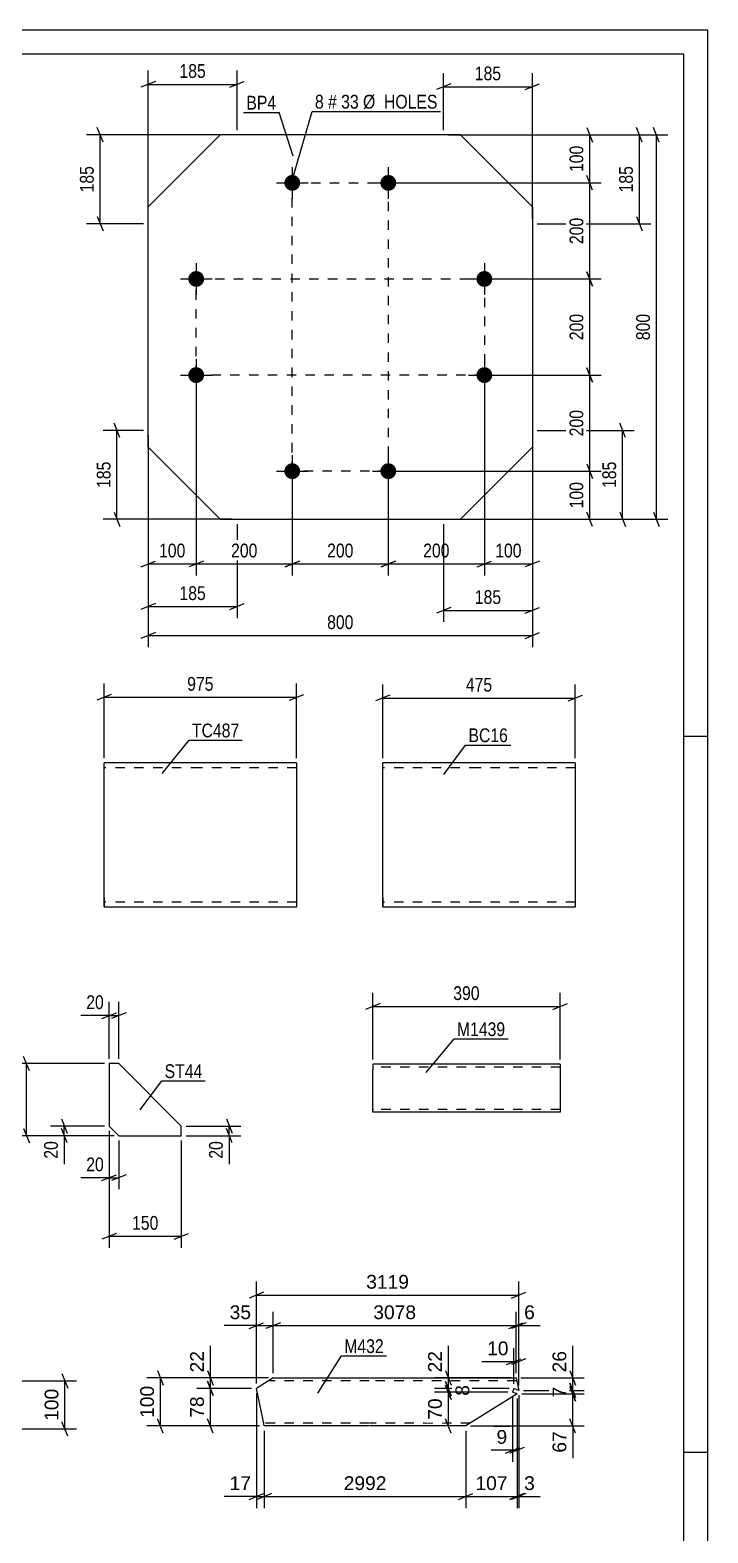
# Model space of a CAD drawing. Header units: millimetres. Extents: x 0 to 841, y 0 to 594.
# Drawn here: x 699.8 to 841, y 281.2 to 594 of the extents above; entities that cross this region are included whole.
import ezdxf

# ---------------------------------------------------------------- set-up
doc = ezdxf.new("R2010")
doc.units = ezdxf.units.MM
doc.linetypes.add('DXK_LINE_DOT2', pattern=[3.9198, 1.9599, -1.9599])
doc.styles.add('Arial', font='ARIAL.TTF', dxfattribs={"height": 0.2})
doc.styles.add('Arial Narrow', font='ARIALN.TTF', dxfattribs={"height": 0.2})

# ---------------------------------------------------------------- blocks, each defined once
blk = doc.blocks.new('Unknown-284933746-1132')
at = {"color": 5, "linetype": 'Continuous'}
for p, q in [((841, 594), (0, 594)), ((841, 0), (841, 594)), ((836, 589), (5, 589)), ((836, 5), (836, 589)), ((841, 447), (836, 447)), ((841, 298), (836, 298))]:
    blk.add_line(p, q, dxfattribs=at)
blk = doc.blocks.new('Part-284933746-11091 - 11090')
at = {"color": 2, "linetype": 'Continuous'}
for p, q in [((750.46, 313.52), (746.97, 311.34)), ((750.46, 313.52), (770.46, 313.52)), ((770.56, 313.52), (801.05, 313.52)), ((801.05, 313.52), (801.07, 313.43)), ((801.07, 313.43), (801.6, 310.92)), ((748.37, 304.72), (746.97, 311.34)), ((801.26, 310.2), (790.56, 303.52)), ((800.58, 311.28), (800.32, 310.53)), ((801.26, 310.2), (800.32, 310.53)), ((801.6, 310.92), (800.58, 311.28)), ((748.55, 303.87), (748.37, 304.72)), ((748.6, 303.61), (748.55, 303.87)), ((748.62, 303.52), (748.6, 303.61)), ((770.46, 303.52), (748.62, 303.52)), ((790.56, 303.52), (770.56, 303.52))]:
    blk.add_line(p, q, dxfattribs=at)
at = {"color": 7, "linetype": 'DXK_LINE_DOT2'}
for p, q in [((770.46, 312.92), (749.5, 312.92)), ((801.17, 312.92), (770.56, 312.92)), ((748.47, 304.26), (748.37, 304.72)), ((748.55, 303.87), (748.49, 304.17)), ((770.46, 304.12), (748.5, 304.12)), ((791.52, 304.12), (770.56, 304.12))]:
    blk.add_line(p, q, dxfattribs=at)
blk = doc.blocks.new('Part-284933746-5163 - 5157')
at = {"color": 2, "linetype": 'Continuous'}
for p, q in [((735.25, 441.48), (715.25, 441.48)), ((715.25, 413.48), (715.25, 441.48)), ((755.35, 441.48), (735.35, 441.48)), ((755.35, 441.48), (755.35, 411.48)), ((715.25, 413.48), (715.25, 411.48)), ((735.25, 411.48), (715.25, 411.48)), ((755.35, 411.48), (735.35, 411.48))]:
    blk.add_line(p, q, dxfattribs=at)
at = {"color": 7, "linetype": 'DXK_LINE_DOT2'}
for p, q in [((735.25, 440.48), (715.25, 440.48)), ((755.35, 440.48), (735.35, 440.48)), ((715.25, 411.63), (715.25, 413.48)), ((715.25, 412.48), (715.25, 412.55)), ((735.25, 412.48), (715.25, 412.48)), ((755.35, 412.48), (735.35, 412.48)), ((755.35, 412.48), (755.35, 412.55))]:
    blk.add_line(p, q, dxfattribs=at)
blk = doc.blocks.new('Part-284933746-5192 - 5185')
at = {"color": 2, "linetype": 'Continuous'}
for p, q in [((793.27, 441.48), (773.27, 441.48)), ((773.27, 413.48), (773.27, 441.48)), ((813.37, 441.48), (793.37, 441.48)), ((813.37, 441.48), (813.37, 439.48)), ((813.37, 439.48), (813.37, 411.48)), ((773.27, 413.48), (773.27, 411.48)), ((793.27, 411.48), (773.27, 411.48)), ((813.37, 411.48), (793.37, 411.48))]:
    blk.add_line(p, q, dxfattribs=at)
at = {"color": 7, "linetype": 'DXK_LINE_DOT2'}
for p, q in [((793.27, 440.48), (773.27, 440.48)), ((813.37, 440.48), (793.37, 440.48)), ((773.27, 411.63), (773.27, 413.48)), ((773.27, 412.48), (773.27, 412.55)), ((793.27, 412.48), (773.27, 412.48)), ((813.37, 412.48), (793.37, 412.48)), ((813.37, 412.48), (813.37, 412.55))]:
    blk.add_line(p, q, dxfattribs=at)
blk = doc.blocks.new('Part-284933746-5215 - 5209')
at = {"color": 2, "linetype": 'Continuous'}
for p, q in [((739.44, 572.2), (724.44, 557.2)), ((789.44, 572.2), (739.44, 572.2)), ((789.44, 572.2), (804.44, 557.2)), ((724.44, 507.2), (724.44, 557.2)), ((804.44, 557.2), (804.44, 507.2)), ((739.44, 492.2), (724.44, 507.2)), ((789.44, 492.2), (804.44, 507.2)), ((739.44, 492.2), (789.44, 492.2))]:
    blk.add_line(p, q, dxfattribs=at)
blk = doc.blocks.new('Bolt-284933746-5248 - 5209')
at = {"linetype": 'Continuous'}
for points in [[(754.44, 563.85, -1), (754.44, 560.55, -1)], [(774.44, 563.85, -1), (774.44, 560.55, -1)], [(734.44, 543.85, -1), (734.44, 540.55, -1)], [(794.44, 543.85, -1), (794.44, 540.55, -1)], [(734.44, 523.85, -1), (734.44, 520.55, -1)], [(794.44, 523.85, -1), (794.44, 520.55, -1)], [(754.44, 503.85, -1), (754.44, 500.55, -1)], [(774.44, 503.85, -1), (774.44, 500.55, -1)]]:
    blk.add_hatch(color=1, dxfattribs=at).paths.add_polyline_path(points)
at = {"color": 1, "linetype": 'Continuous'}
for p, q in [((754.44, 565.5), (754.44, 558.9)), ((774.44, 565.5), (774.44, 558.9)), ((751.14, 562.2), (757.74, 562.2)), ((771.14, 562.2), (777.74, 562.2)), ((734.44, 545.5), (734.44, 538.9)), ((794.44, 545.5), (794.44, 538.9)), ((731.14, 542.2), (737.74, 542.2)), ((791.14, 542.2), (797.74, 542.2)), ((734.44, 525.5), (734.44, 518.9)), ((794.44, 525.5), (794.44, 518.9)), ((731.14, 522.2), (737.74, 522.2)), ((791.14, 522.2), (797.74, 522.2)), ((754.44, 505.5), (754.44, 498.9)), ((774.44, 505.5), (774.44, 498.9)), ((751.14, 502.2), (757.74, 502.2)), ((771.14, 502.2), (777.74, 502.2))]:
    blk.add_line(p, q, dxfattribs=at)
blk = doc.blocks.new('Part-284933746-5500 - 5494')
at = {"color": 2, "linetype": 'Continuous'}
for p, q in [((718.32, 378.91), (716.32, 378.91)), ((716.32, 378.91), (716.32, 365.91)), ((731.32, 365.91), (718.32, 378.91)), ((716.32, 365.91), (718.32, 363.91)), ((718.32, 363.91), (731.32, 363.91)), ((731.32, 363.91), (731.32, 365.91))]:
    blk.add_line(p, q, dxfattribs=at)
blk = doc.blocks.new('Part-284933746-6469 - 6463')
at = {"color": 2, "linetype": 'Continuous'}
for p, q in [((771.21, 378.8), (771.21, 377.6)), ((810.22, 378.8), (771.21, 378.8)), ((810.22, 378.7), (810.22, 378.8)), ((810.22, 378.7), (810.22, 377.6)), ((771.21, 369.54), (771.21, 377.6)), ((810.22, 377.6), (810.22, 368.8)), ((771.21, 368.89), (771.21, 369.54)), ((771.21, 368.8), (771.21, 368.89)), ((810.22, 368.8), (771.21, 368.8))]:
    blk.add_line(p, q, dxfattribs=at)
at = {"color": 7, "linetype": 'DXK_LINE_DOT2'}
for p, q in [((810.22, 378.44), (810.22, 377.6)), ((810.22, 378.2), (771.21, 378.2)), ((771.21, 369.54), (771.21, 369.15)), ((771.21, 369.4), (771.21, 369.44)), ((810.22, 369.4), (771.21, 369.4)), ((810.22, 369.44), (810.22, 369.54)), ((810.22, 369.4), (810.22, 369.44)), ((810.22, 369.4), (810.22, 369.44)), ((771.21, 368.8), (771.21, 368.8))]:
    blk.add_line(p, q, dxfattribs=at)
blk = doc.blocks.new('Rectangle-284933746-5480 - 5209')
at = {"color": 1, "linetype": 'DXK_LINE_DOT2'}
blk.add_lwpolyline([(754.44, 562.2), (774.44, 562.2), (774.44, 502.2), (754.44, 502.2), (754.44, 562.2)], close=True, dxfattribs=at)
blk = doc.blocks.new('Rectangle-284933746-5470 - 5209')
at = {"color": 1, "linetype": 'DXK_LINE_DOT2'}
blk.add_lwpolyline([(734.44, 542.2), (794.44, 542.2), (794.44, 522.2), (734.44, 522.2), (734.44, 542.2)], close=True, dxfattribs=at)
blk = doc.blocks.new('StraightDimension-284933746-11131 - 11090')
at = {"color": 7, "linetype": 'Continuous'}
for p, q in [((801.05, 314.52), (801.05, 327.24)), ((801.6, 311.92), (801.6, 327.24)), ((799.55, 323.79), (802.55, 324.99)), ((803.1, 324.99), (800.1, 323.79)), ((801.05, 324.39), (801.6, 324.39))]:
    blk.add_line(p, q, dxfattribs=at)
at = {"color": 0}
blk.add_wipeout([(805.55, 325.14), (805.55, 329.34), (802.12, 329.34), (802.12, 325.14)], dxfattribs=at)
at = {"color": 7, "linetype": 'Continuous'}
blk.add_line((801.6, 324.39), (806.07, 324.39), dxfattribs=at)
blk.add_line((801.6, 324.39), (806.07, 324.39), dxfattribs=at)
at = {"color": 3, "style": 'Arial'}
blk.add_text('6', height=2.87, dxfattribs=at).set_placement((802.72, 325.74))
blk = doc.blocks.new('StraightDimension-284933746-11628 - 11090')
at = {"color": 7, "linetype": 'Continuous'}
for p, q in [((800.32, 309.53), (800.32, 296.04)), ((801.26, 309.2), (801.26, 296.04)), ((798.82, 297.84), (801.82, 299.04)), ((802.76, 299.04), (799.76, 297.84)), ((800.32, 298.44), (801.26, 298.44))]:
    blk.add_line(p, q, dxfattribs=at)
at = {"color": 0}
blk.add_wipeout([(799.79, 299.19), (799.79, 303.39), (796.37, 303.39), (796.37, 299.19)], dxfattribs=at)
at = {"color": 7, "linetype": 'Continuous'}
blk.add_line((800.32, 298.44), (795.84, 298.44), dxfattribs=at)
blk.add_line((800.32, 298.44), (795.84, 298.44), dxfattribs=at)
at = {"color": 3, "style": 'Arial'}
blk.add_text('9', height=2.87, dxfattribs=at).set_placement((796.97, 299.79))
blk = doc.blocks.new('StraightDimension-284933746-11098 - 11090')
at = {"color": 7, "linetype": 'Continuous'}
for p, q in [((746.97, 312.34), (746.97, 333.58)), ((801.6, 311.92), (801.6, 333.58)), ((748.47, 331.33), (745.47, 330.13)), ((746.97, 330.73), (801.6, 330.73)), ((800.1, 330.13), (803.1, 331.33))]:
    blk.add_line(p, q, dxfattribs=at)
at = {"color": 0}
blk.add_wipeout([(779.33, 331.48), (779.33, 335.68), (769.24, 335.68), (769.24, 331.48)], dxfattribs=at)
at = {"color": 3, "style": 'Arial'}
blk.add_text('3119', height=2.865, dxfattribs=at).set_placement((769.84, 332.08))
blk = doc.blocks.new('StraightDimension-284933746-11132 - 11090')
at = {"color": 7, "linetype": 'Continuous'}
for p, q in [((750.46, 314.52), (750.46, 327.24)), ((801.05, 314.52), (801.05, 327.24)), ((751.96, 324.99), (748.96, 323.79)), ((750.46, 324.39), (801.05, 324.39)), ((799.55, 323.79), (802.55, 324.99))]:
    blk.add_line(p, q, dxfattribs=at)
at = {"color": 0}
blk.add_wipeout([(780.8, 325.14), (780.8, 329.34), (770.71, 329.34), (770.71, 325.14)], dxfattribs=at)
at = {"color": 3, "style": 'Arial'}
blk.add_text('3078', height=2.865, dxfattribs=at).set_placement((771.31, 325.74))
blk = doc.blocks.new('StraightDimension-284933746-11133 - 11090')
at = {"color": 7, "linetype": 'Continuous'}
for p, q in [((746.97, 312.34), (746.97, 327.24)), ((750.46, 314.52), (750.46, 327.24)), ((745.47, 323.79), (748.47, 324.99)), ((746.97, 324.39), (750.46, 324.39)), ((751.96, 324.99), (748.96, 323.79))]:
    blk.add_line(p, q, dxfattribs=at)
at = {"color": 0}
blk.add_wipeout([(746.44, 325.14), (746.44, 329.34), (740.8, 329.34), (740.8, 325.14)], dxfattribs=at)
at = {"color": 7, "linetype": 'Continuous'}
blk.add_line((746.97, 324.39), (740.27, 324.39), dxfattribs=at)
blk.add_line((746.97, 324.39), (740.27, 324.39), dxfattribs=at)
at = {"color": 3, "style": 'Arial'}
blk.add_text('35', height=2.865, dxfattribs=at).set_placement((741.4, 325.74))
blk = doc.blocks.new('StraightDimension-284933746-11268 - 11090')
at = {"color": 7, "linetype": 'Continuous'}
for p, q in [((801.6, 309.92), (801.6, 286.43)), ((801.26, 309.2), (801.26, 286.43)), ((799.76, 288.23), (802.76, 289.43)), ((803.1, 289.43), (800.1, 288.23)), ((801.26, 288.83), (801.6, 288.83))]:
    blk.add_line(p, q, dxfattribs=at)
at = {"color": 0}
blk.add_wipeout([(805.55, 289.58), (805.55, 293.78), (802.12, 293.78), (802.12, 289.58)], dxfattribs=at)
at = {"color": 7, "linetype": 'Continuous'}
blk.add_line((801.6, 288.83), (806.07, 288.83), dxfattribs=at)
blk.add_line((801.6, 288.83), (806.07, 288.83), dxfattribs=at)
at = {"color": 3, "style": 'Arial'}
blk.add_text('3', height=2.87, dxfattribs=at).set_placement((802.72, 290.18))
blk = doc.blocks.new('StraightDimension-284933746-11269 - 11090')
at = {"color": 7, "linetype": 'Continuous'}
for p, q in [((801.26, 309.2), (801.26, 286.43)), ((790.56, 302.52), (790.56, 286.43)), ((789.06, 288.23), (792.06, 289.43)), ((790.56, 288.83), (801.26, 288.83)), ((802.76, 289.43), (799.76, 288.23))]:
    blk.add_line(p, q, dxfattribs=at)
at = {"color": 0}
blk.add_wipeout([(799.85, 289.58), (799.85, 293.78), (791.98, 293.78), (791.98, 289.58)], dxfattribs=at)
at = {"color": 3, "style": 'Arial'}
blk.add_text('107', height=2.865, dxfattribs=at).set_placement((792.58, 290.18))
blk = doc.blocks.new('StraightDimension-284933746-11270 - 11090')
at = {"color": 7, "linetype": 'Continuous'}
for p, q in [((748.62, 302.52), (748.62, 286.43)), ((790.56, 302.52), (790.56, 286.43)), ((750.12, 289.43), (747.12, 288.23)), ((748.62, 288.83), (790.56, 288.83)), ((789.06, 288.23), (792.06, 289.43))]:
    blk.add_line(p, q, dxfattribs=at)
at = {"color": 0}
blk.add_wipeout([(774.64, 289.58), (774.64, 293.78), (764.55, 293.78), (764.55, 289.58)], dxfattribs=at)
at = {"color": 3, "style": 'Arial'}
blk.add_text('2992', height=2.865, dxfattribs=at).set_placement((765.15, 290.18))
blk = doc.blocks.new('StraightDimension-284933746-11271 - 11090')
at = {"color": 7, "linetype": 'Continuous'}
for p, q in [((746.97, 310.34), (746.97, 286.43)), ((748.62, 302.52), (748.62, 286.43)), ((745.47, 288.23), (748.47, 289.43)), ((746.97, 288.83), (748.62, 288.83)), ((750.12, 289.43), (747.12, 288.23))]:
    blk.add_line(p, q, dxfattribs=at)
at = {"color": 0}
blk.add_wipeout([(746.44, 289.58), (746.44, 293.78), (740.8, 293.78), (740.8, 289.58)], dxfattribs=at)
at = {"color": 7, "linetype": 'Continuous'}
blk.add_line((746.97, 288.83), (740.27, 288.83), dxfattribs=at)
blk.add_line((746.97, 288.83), (740.27, 288.83), dxfattribs=at)
at = {"color": 3, "style": 'Arial'}
blk.add_text('17', height=2.865, dxfattribs=at).set_placement((741.4, 290.18))
blk = doc.blocks.new('StraightDimension-284933746-11373 - 11090')
at = {"color": 7, "linetype": 'Continuous'}
for p, q in [((749.46, 313.52), (734.54, 313.52)), ((736.79, 315.02), (737.99, 312.02)), ((737.99, 309.84), (736.79, 312.84)), ((737.39, 311.34), (737.39, 313.52)), ((745.97, 311.34), (734.54, 311.34))]:
    blk.add_line(p, q, dxfattribs=at)
at = {"color": 0}
blk.add_wipeout([(736.64, 319.69), (732.44, 319.69), (732.44, 314.05), (736.64, 314.05)], dxfattribs=at)
at = {"color": 7, "linetype": 'Continuous'}
blk.add_line((737.39, 313.52), (737.39, 320.22), dxfattribs=at)
blk.add_line((737.39, 313.52), (737.39, 320.22), dxfattribs=at)
at = {"color": 3, "style": 'Arial'}
blk.add_text('22', height=2.865, rotation=90.0002, dxfattribs=at).set_placement((736.04, 314.65))
blk = doc.blocks.new('StraightDimension-284933746-11573 - 11090')
at = {"color": 7, "linetype": 'Continuous'}
for p, q in [((800.58, 312.28), (800.58, 319.73)), ((801.6, 311.92), (801.6, 319.73)), ((799.08, 316.28), (802.08, 317.48)), ((803.1, 317.48), (800.1, 316.28)), ((800.58, 316.88), (801.6, 316.88))]:
    blk.add_line(p, q, dxfattribs=at)
at = {"color": 0}
blk.add_wipeout([(800.06, 317.63), (800.06, 321.83), (794.41, 321.83), (794.41, 317.63)], dxfattribs=at)
at = {"color": 7, "linetype": 'Continuous'}
blk.add_line((800.58, 316.88), (793.89, 316.88), dxfattribs=at)
blk.add_line((800.58, 316.88), (793.89, 316.88), dxfattribs=at)
at = {"color": 3, "style": 'Arial'}
blk.add_text('10', height=2.865, dxfattribs=at).set_placement((795.01, 318.23))
blk = doc.blocks.new('StraightDimension-284933746-11374 - 11090')
at = {"color": 7, "linetype": 'Continuous'}
for p, q in [((736.79, 312.84), (737.99, 309.84)), ((745.97, 311.34), (734.54, 311.34)), ((737.39, 303.52), (737.39, 311.34)), ((747.62, 303.52), (734.54, 303.52)), ((737.99, 302.02), (736.79, 305.02))]:
    blk.add_line(p, q, dxfattribs=at)
at = {"color": 0}
blk.add_wipeout([(736.64, 310.25), (732.44, 310.25), (732.44, 304.61), (736.64, 304.61)], dxfattribs=at)
at = {"color": 3, "style": 'Arial'}
blk.add_text('78', height=2.865, rotation=90.0002, dxfattribs=at).set_placement((736.04, 305.21))
blk = doc.blocks.new('StraightDimension-284933746-11422 - 11090')
at = {"color": 7, "linetype": 'Continuous'}
for p, q in [((802.05, 313.52), (815.25, 313.52)), ((812.25, 315.02), (813.45, 312.02)), ((812.85, 310.92), (812.85, 313.52)), ((802.6, 310.92), (815.25, 310.92)), ((813.45, 309.42), (812.25, 312.42))]:
    blk.add_line(p, q, dxfattribs=at)
at = {"color": 0}
blk.add_wipeout([(812.1, 319.69), (807.9, 319.69), (807.9, 314.05), (812.1, 314.05)], dxfattribs=at)
at = {"color": 7, "linetype": 'Continuous'}
blk.add_line((812.85, 313.52), (812.85, 320.22), dxfattribs=at)
blk.add_line((812.85, 313.52), (812.85, 320.22), dxfattribs=at)
at = {"color": 3, "style": 'Arial'}
blk.add_text('26', height=2.865, rotation=90.0002, dxfattribs=at).set_placement((811.5, 314.65))
blk = doc.blocks.new('StraightDimension-284933746-11423 - 11090')
at = {"color": 7, "linetype": 'Continuous'}
for p, q in [((802.26, 310.2), (815.25, 310.2)), ((802.6, 310.92), (815.25, 310.92)), ((812.25, 312.42), (813.45, 309.42)), ((813.45, 308.7), (812.25, 311.7)), ((812.85, 310.2), (812.85, 310.92))]:
    blk.add_line(p, q, dxfattribs=at)
at = {"color": 0}
blk.add_wipeout([(812.1, 312.27), (807.9, 312.27), (807.9, 308.85), (812.1, 308.85)], dxfattribs=at)
at = {"color": 3, "style": 'Arial'}
blk.add_text('7', height=2.87, rotation=90.0002, dxfattribs=at).set_placement((811.5, 309.45))
blk = doc.blocks.new('StraightDimension-284933746-11424 - 11090')
at = {"color": 7, "linetype": 'Continuous'}
for p, q in [((802.26, 310.2), (815.25, 310.2)), ((812.25, 311.7), (813.45, 308.7)), ((812.85, 303.52), (812.85, 310.2)), ((791.56, 303.52), (815.25, 303.52)), ((813.45, 302.02), (812.25, 305.02))]:
    blk.add_line(p, q, dxfattribs=at)
at = {"color": 0}
blk.add_wipeout([(812.1, 303), (807.9, 303), (807.9, 297.35), (812.1, 297.35)], dxfattribs=at)
at = {"color": 7, "linetype": 'Continuous'}
blk.add_line((812.85, 303.52), (812.85, 296.82), dxfattribs=at)
blk.add_line((812.85, 303.52), (812.85, 296.82), dxfattribs=at)
at = {"color": 3, "style": 'Arial'}
blk.add_text('67', height=2.865, rotation=90.0002, dxfattribs=at).set_placement((811.5, 297.95))
blk = doc.blocks.new('StraightDimension-284933746-11541 - 11090')
at = {"color": 7, "linetype": 'Continuous'}
for p, q in [((749.46, 313.52), (724.14, 313.52)), ((726.39, 315.02), (727.59, 312.02)), ((726.99, 303.52), (726.99, 313.52)), ((747.62, 303.52), (724.14, 303.52)), ((727.59, 302.02), (726.39, 305.02))]:
    blk.add_line(p, q, dxfattribs=at)
at = {"color": 0}
blk.add_wipeout([(726.24, 312.46), (722.04, 312.46), (722.04, 304.58), (726.24, 304.58)], dxfattribs=at)
at = {"color": 3, "style": 'Arial'}
blk.add_text('100', height=2.865, rotation=90.0002, dxfattribs=at).set_placement((725.64, 305.18))
blk = doc.blocks.new('StraightDimension-284933746-11653 - 11090')
at = {"color": 7, "linetype": 'Continuous'}
for p, q in [((800.05, 313.52), (784.09, 313.52)), ((786.34, 315.02), (787.54, 312.02)), ((787.54, 309.78), (786.34, 312.78)), ((786.94, 311.28), (786.94, 313.52)), ((799.58, 311.28), (784.09, 311.28))]:
    blk.add_line(p, q, dxfattribs=at)
at = {"color": 0}
blk.add_wipeout([(786.19, 319.69), (781.99, 319.69), (781.99, 314.05), (786.19, 314.05)], dxfattribs=at)
at = {"color": 7, "linetype": 'Continuous'}
blk.add_line((786.94, 313.52), (786.94, 320.22), dxfattribs=at)
blk.add_line((786.94, 313.52), (786.94, 320.22), dxfattribs=at)
at = {"color": 3, "style": 'Arial'}
blk.add_text('22', height=2.865, rotation=90.0002, dxfattribs=at).set_placement((785.59, 314.65))
blk = doc.blocks.new('StraightDimension-284933746-11654 - 11090')
at = {"color": 7, "linetype": 'Continuous'}
for p, q in [((786.34, 312.78), (787.54, 309.78)), ((799.58, 311.28), (784.54, 311.28)), ((799.32, 310.53), (784.54, 310.53)), ((787.54, 309.03), (786.34, 312.03)), ((786.94, 310.53), (786.94, 311.28))]:
    blk.add_line(p, q, dxfattribs=at)
at = {"color": 0}
blk.add_wipeout([(791.89, 312.62), (787.69, 312.62), (787.69, 309.19), (791.89, 309.19)], dxfattribs=at)
at = {"color": 3, "style": 'Arial'}
blk.add_text('8', height=2.87, rotation=90.0002, dxfattribs=at).set_placement((791.29, 309.79))
blk = doc.blocks.new('StraightDimension-284933746-11655 - 11090')
at = {"color": 7, "linetype": 'Continuous'}
for p, q in [((799.32, 310.53), (784.09, 310.53)), ((786.34, 312.03), (787.54, 309.03)), ((786.94, 303.52), (786.94, 310.53)), ((789.56, 303.52), (784.09, 303.52)), ((787.54, 302.02), (786.34, 305.02))]:
    blk.add_line(p, q, dxfattribs=at)
at = {"color": 0}
blk.add_wipeout([(786.19, 309.85), (781.99, 309.85), (781.99, 304.2), (786.19, 304.2)], dxfattribs=at)
at = {"color": 3, "style": 'Arial'}
blk.add_text('70', height=2.865, rotation=90.0002, dxfattribs=at).set_placement((785.59, 304.8))
blk = doc.blocks.new('StraightDimension-284933746-5171 - 5157')
at = {"color": 7, "linetype": 'Continuous'}
for p, q in [((715.25, 442.48), (715.25, 458.01)), ((755.35, 442.48), (755.35, 458.01)), ((716.75, 455.76), (713.75, 454.56)), ((715.25, 455.16), (755.35, 455.16)), ((753.85, 454.56), (756.85, 455.76))]:
    blk.add_line(p, q, dxfattribs=at)
at = {"color": 0}
blk.add_wipeout([(738.64, 455.91), (738.64, 460.11), (731.96, 460.11), (731.96, 455.91)], dxfattribs=at)
at = {"color": 3, "style": 'Arial Narrow'}
blk.add_text('975', height=2.863, dxfattribs=at).set_placement((732.56, 456.51))
blk = doc.blocks.new('StraightDimension-284933746-5195 - 5185')
at = {"color": 7, "linetype": 'Continuous'}
for p, q in [((773.27, 442.48), (773.27, 457.83)), ((813.37, 442.48), (813.37, 457.83)), ((774.77, 455.58), (771.77, 454.38)), ((773.27, 454.98), (813.37, 454.98)), ((811.87, 454.38), (814.87, 455.58))]:
    blk.add_line(p, q, dxfattribs=at)
at = {"color": 0}
blk.add_wipeout([(796.66, 455.73), (796.66, 459.93), (789.98, 459.93), (789.98, 455.73)], dxfattribs=at)
at = {"color": 3, "style": 'Arial Narrow'}
blk.add_text('475', height=2.863, dxfattribs=at).set_placement((790.58, 456.33))
blk = doc.blocks.new('StraightDimension-284933746-5449 - 5209')
at = {"color": 7, "linetype": 'Continuous'}
for p, q in [((815.79, 503.7), (816.99, 500.7)), ((775.44, 502.2), (818.79, 502.2)), ((816.39, 492.2), (816.39, 502.2)), ((786.94, 492.2), (818.79, 492.2)), ((816.99, 490.7), (815.79, 493.7))]:
    blk.add_line(p, q, dxfattribs=at)
at = {"color": 0}
blk.add_wipeout([(815.64, 500.54), (811.44, 500.54), (811.44, 493.86), (815.64, 493.86)], dxfattribs=at)
at = {"color": 3, "style": 'Arial Narrow'}
blk.add_text('100', height=2.863, rotation=90.0002, dxfattribs=at).set_placement((815.04, 494.46))
blk = doc.blocks.new('StraightDimension-284933746-5250 - 5209')
at = {"color": 7, "linetype": 'Continuous'}
for p, q in [((724.44, 509.7), (724.44, 471.64)), ((742.94, 491.2), (742.94, 471.64)), ((725.94, 474.64), (722.94, 473.44)), ((724.44, 474.04), (742.94, 474.04)), ((741.44, 473.44), (744.44, 474.64))]:
    blk.add_line(p, q, dxfattribs=at)
at = {"color": 0}
blk.add_wipeout([(737.03, 474.79), (737.03, 478.99), (730.35, 478.99), (730.35, 474.79)], dxfattribs=at)
at = {"color": 3, "style": 'Arial Narrow'}
blk.add_text('185', height=2.863, dxfattribs=at).set_placement((730.95, 475.39))
blk = doc.blocks.new('StraightDimension-284933746-5433 - 5209')
at = {"color": 7, "linetype": 'Continuous'}
for p, q in [((815.79, 573.7), (816.99, 570.7)), ((786.94, 572.2), (818.79, 572.2)), ((816.39, 562.2), (816.39, 572.2)), ((816.99, 560.7), (815.79, 563.7)), ((775.44, 562.2), (818.79, 562.2))]:
    blk.add_line(p, q, dxfattribs=at)
at = {"color": 0}
blk.add_wipeout([(815.64, 570.55), (811.44, 570.55), (811.44, 563.86), (815.64, 563.86)], dxfattribs=at)
at = {"color": 3, "style": 'Arial Narrow'}
blk.add_text('100', height=2.863, rotation=90.0002, dxfattribs=at).set_placement((815.04, 564.46))
blk = doc.blocks.new('StraightDimension-284933746-15780 - 5209')
at = {"color": 7, "linetype": 'Continuous'}
for p, q in [((795.44, 542.2), (818.79, 542.2)), ((816.99, 540.7), (815.79, 543.7)), ((816.39, 522.2), (816.39, 542.2)), ((815.79, 523.7), (816.99, 520.7)), ((795.44, 522.2), (818.79, 522.2))]:
    blk.add_line(p, q, dxfattribs=at)
at = {"color": 0}
blk.add_wipeout([(815.64, 535.55), (811.44, 535.55), (811.44, 528.86), (815.64, 528.86)], dxfattribs=at)
at = {"color": 3, "style": 'Arial Narrow'}
blk.add_text('200', height=2.863, rotation=90.0002, dxfattribs=at).set_placement((815.04, 529.46))
blk = doc.blocks.new('StraightDimension-284933746-15776 - 5209')
at = {"color": 7, "linetype": 'Continuous'}
for p, q in [((794.44, 521.2), (794.44, 480.51)), ((774.44, 501.2), (774.44, 480.51)), ((775.94, 483.51), (772.94, 482.31)), ((774.44, 482.91), (794.44, 482.91)), ((792.94, 482.31), (795.94, 483.51))]:
    blk.add_line(p, q, dxfattribs=at)
at = {"color": 0}
blk.add_wipeout([(787.78, 483.66), (787.78, 487.86), (781.1, 487.86), (781.1, 483.66)], dxfattribs=at)
at = {"color": 3, "style": 'Arial Narrow'}
blk.add_text('200', height=2.863, dxfattribs=at).set_placement((781.7, 484.26))
blk = doc.blocks.new('StraightDimension-284933746-5269 - 5209')
at = {"color": 7, "linetype": 'Continuous'}
for p, q in [((724.44, 554.7), (724.44, 585.55)), ((742.94, 573.2), (742.94, 585.55)), ((725.94, 583.3), (722.94, 582.1)), ((724.44, 582.7), (742.94, 582.7)), ((741.44, 582.1), (744.44, 583.3))]:
    blk.add_line(p, q, dxfattribs=at)
at = {"color": 0}
blk.add_wipeout([(737.03, 583.45), (737.03, 587.65), (730.35, 587.65), (730.35, 583.45)], dxfattribs=at)
at = {"color": 3, "style": 'Arial Narrow'}
blk.add_text('185', height=2.863, dxfattribs=at).set_placement((730.95, 584.05))
blk = doc.blocks.new('StraightDimension-284933746-5287 - 5209')
at = {"color": 7, "linetype": 'Continuous'}
for p, q in [((785.94, 573.2), (785.94, 585.05)), ((804.44, 554.7), (804.44, 585.05)), ((787.44, 582.8), (784.44, 581.6)), ((785.94, 582.2), (804.44, 582.2)), ((802.94, 581.6), (805.94, 582.8))]:
    blk.add_line(p, q, dxfattribs=at)
at = {"color": 0}
blk.add_wipeout([(798.53, 582.95), (798.53, 587.15), (791.85, 587.15), (791.85, 582.95)], dxfattribs=at)
at = {"color": 3, "style": 'Arial Narrow'}
blk.add_text('185', height=2.863, dxfattribs=at).set_placement((792.45, 583.55))
blk = doc.blocks.new('StraightDimension-284933746-5305 - 5209')
at = {"color": 7, "linetype": 'Continuous'}
for p, q in [((804.44, 509.7), (804.44, 470.82)), ((785.94, 491.2), (785.94, 470.82)), ((787.44, 473.82), (784.44, 472.62)), ((785.94, 473.22), (804.44, 473.22)), ((802.94, 472.62), (805.94, 473.82))]:
    blk.add_line(p, q, dxfattribs=at)
at = {"color": 0}
blk.add_wipeout([(798.53, 473.97), (798.53, 478.17), (791.85, 478.17), (791.85, 473.97)], dxfattribs=at)
at = {"color": 3, "style": 'Arial Narrow'}
blk.add_text('185', height=2.863, dxfattribs=at).set_placement((792.45, 474.57))
blk = doc.blocks.new('StraightDimension-284933746-5323 - 5209')
at = {"color": 7, "linetype": 'Continuous'}
for p, q in [((723.44, 510.7), (715.09, 510.7)), ((718.54, 509.2), (717.34, 512.2)), ((717.94, 492.2), (717.94, 510.7)), ((741.94, 492.2), (715.09, 492.2)), ((717.34, 493.7), (718.54, 490.7))]:
    blk.add_line(p, q, dxfattribs=at)
at = {"color": 0}
blk.add_wipeout([(717.19, 504.79), (712.99, 504.79), (712.99, 498.11), (717.19, 498.11)], dxfattribs=at)
at = {"color": 3, "style": 'Arial Narrow'}
blk.add_text('185', height=2.863, rotation=90.0002, dxfattribs=at).set_placement((716.59, 498.71))
blk = doc.blocks.new('StraightDimension-284933746-15774 - 5209')
at = {"color": 7, "linetype": 'Continuous'}
for p, q in [((754.44, 501.2), (754.44, 480.51)), ((774.44, 501.2), (774.44, 480.51)), ((755.94, 483.51), (752.94, 482.31)), ((754.44, 482.91), (774.44, 482.91)), ((772.94, 482.31), (775.94, 483.51))]:
    blk.add_line(p, q, dxfattribs=at)
at = {"color": 0}
blk.add_wipeout([(767.78, 483.66), (767.78, 487.86), (761.1, 487.86), (761.1, 483.66)], dxfattribs=at)
at = {"color": 3, "style": 'Arial Narrow'}
blk.add_text('200', height=2.863, dxfattribs=at).set_placement((761.7, 484.26))
blk = doc.blocks.new('StraightDimension-284933746-5341 - 5209')
at = {"color": 7, "linetype": 'Continuous'}
for p, q in [((715.04, 570.7), (713.84, 573.7)), ((741.94, 572.2), (711.59, 572.2)), ((714.44, 553.7), (714.44, 572.2)), ((723.44, 553.7), (711.59, 553.7)), ((713.84, 555.2), (715.04, 552.2))]:
    blk.add_line(p, q, dxfattribs=at)
at = {"color": 0}
blk.add_wipeout([(713.69, 566.29), (709.49, 566.29), (709.49, 559.61), (713.69, 559.61)], dxfattribs=at)
at = {"color": 3, "style": 'Arial Narrow'}
blk.add_text('185', height=2.863, rotation=90.0002, dxfattribs=at).set_placement((713.09, 560.21))
blk = doc.blocks.new('StraightDimension-284933746-5359 - 5209')
at = {"color": 7, "linetype": 'Continuous'}
for p, q in [((827.32, 570.7), (826.12, 573.7)), ((786.94, 572.2), (829.12, 572.2)), ((826.72, 553.7), (826.72, 572.2)), ((805.44, 553.7), (829.12, 553.7)), ((826.12, 555.2), (827.32, 552.2))]:
    blk.add_line(p, q, dxfattribs=at)
at = {"color": 0}
blk.add_wipeout([(825.97, 566.29), (821.77, 566.29), (821.77, 559.61), (825.97, 559.61)], dxfattribs=at)
at = {"color": 3, "style": 'Arial Narrow'}
blk.add_text('185', height=2.863, rotation=90.0002, dxfattribs=at).set_placement((825.37, 560.21))
blk = doc.blocks.new('StraightDimension-284933746-5377 - 5209')
at = {"color": 7, "linetype": 'Continuous'}
for p, q in [((805.44, 510.7), (825.62, 510.7)), ((823.82, 509.2), (822.62, 512.2)), ((823.22, 492.2), (823.22, 510.7)), ((786.94, 492.2), (825.62, 492.2)), ((822.62, 493.7), (823.82, 490.7))]:
    blk.add_line(p, q, dxfattribs=at)
at = {"color": 0}
blk.add_wipeout([(822.47, 504.79), (818.27, 504.79), (818.27, 498.11), (822.47, 498.11)], dxfattribs=at)
at = {"color": 3, "style": 'Arial Narrow'}
blk.add_text('185', height=2.863, rotation=90.0002, dxfattribs=at).set_placement((821.87, 498.71))
blk = doc.blocks.new('StraightDimension-284933746-5395 - 5209')
at = {"color": 7, "linetype": 'Continuous'}
for p, q in [((794.44, 521.2), (794.44, 480.51)), ((804.44, 509.7), (804.44, 480.51)), ((792.94, 482.31), (795.94, 483.51)), ((794.44, 482.91), (804.44, 482.91)), ((805.94, 483.51), (802.94, 482.31))]:
    blk.add_line(p, q, dxfattribs=at)
at = {"color": 0}
blk.add_wipeout([(802.78, 483.66), (802.78, 487.86), (796.1, 487.86), (796.1, 483.66)], dxfattribs=at)
at = {"color": 3, "style": 'Arial Narrow'}
blk.add_text('100', height=2.863, dxfattribs=at).set_placement((796.7, 484.26))
blk = doc.blocks.new('StraightDimension-284933746-5411 - 5209')
at = {"color": 7, "linetype": 'Continuous'}
for p, q in [((734.44, 521.2), (734.44, 480.51)), ((724.44, 509.7), (724.44, 480.51)), ((722.94, 482.31), (725.94, 483.51)), ((724.44, 482.91), (734.44, 482.91)), ((735.94, 483.51), (732.94, 482.31))]:
    blk.add_line(p, q, dxfattribs=at)
at = {"color": 0}
blk.add_wipeout([(732.78, 483.66), (732.78, 487.86), (726.1, 487.86), (726.1, 483.66)], dxfattribs=at)
at = {"color": 3, "style": 'Arial Narrow'}
blk.add_text('100', height=2.863, dxfattribs=at).set_placement((726.7, 484.26))
blk = doc.blocks.new('StraightDimension-284933746-15782 - 5209')
at = {"color": 7, "linetype": 'Continuous'}
for p, q in [((816.99, 560.7), (815.79, 563.7)), ((775.44, 562.2), (818.79, 562.2)), ((816.39, 542.2), (816.39, 562.2)), ((795.44, 542.2), (818.79, 542.2)), ((815.79, 543.7), (816.99, 540.7))]:
    blk.add_line(p, q, dxfattribs=at)
at = {"color": 0}
blk.add_wipeout([(815.64, 555.55), (811.44, 555.55), (811.44, 548.86), (815.64, 548.86)], dxfattribs=at)
at = {"color": 3, "style": 'Arial Narrow'}
blk.add_text('200', height=2.863, rotation=90.0002, dxfattribs=at).set_placement((815.04, 549.46))
blk = doc.blocks.new('StraightDimension-284933746-5422 - 5209')
at = {"color": 7, "linetype": 'Continuous'}
for p, q in [((724.44, 509.7), (724.44, 465.6)), ((804.44, 509.7), (804.44, 465.6)), ((725.94, 468.6), (722.94, 467.4)), ((724.44, 468), (804.44, 468)), ((802.94, 467.4), (805.94, 468.6))]:
    blk.add_line(p, q, dxfattribs=at)
at = {"color": 0}
blk.add_wipeout([(767.78, 468.75), (767.78, 472.95), (761.1, 472.95), (761.1, 468.75)], dxfattribs=at)
at = {"color": 3, "style": 'Arial Narrow'}
blk.add_text('800', height=2.863, dxfattribs=at).set_placement((761.7, 469.35))
blk = doc.blocks.new('StraightDimension-284933746-5460 - 5209')
at = {"color": 7, "linetype": 'Continuous'}
for p, q in [((830.87, 570.7), (829.67, 573.7)), ((786.94, 572.2), (832.67, 572.2)), ((830.27, 492.2), (830.27, 572.2)), ((786.94, 492.2), (832.67, 492.2)), ((829.67, 493.7), (830.87, 490.7))]:
    blk.add_line(p, q, dxfattribs=at)
at = {"color": 0}
blk.add_wipeout([(829.52, 535.54), (825.32, 535.54), (825.32, 528.86), (829.52, 528.86)], dxfattribs=at)
at = {"color": 3, "style": 'Arial Narrow'}
blk.add_text('800', height=2.863, rotation=90.0002, dxfattribs=at).set_placement((828.92, 529.46))
blk = doc.blocks.new('StraightDimension-284933746-15772 - 5209')
at = {"color": 7, "linetype": 'Continuous'}
for p, q in [((734.44, 521.2), (734.44, 480.51)), ((754.44, 501.2), (754.44, 480.51)), ((735.94, 483.51), (732.94, 482.31)), ((734.44, 482.91), (754.44, 482.91)), ((752.94, 482.31), (755.94, 483.51))]:
    blk.add_line(p, q, dxfattribs=at)
at = {"color": 0}
blk.add_wipeout([(747.78, 483.66), (747.78, 487.86), (741.1, 487.86), (741.1, 483.66)], dxfattribs=at)
at = {"color": 3, "style": 'Arial Narrow'}
blk.add_text('200', height=2.863, dxfattribs=at).set_placement((741.7, 484.26))
blk = doc.blocks.new('StraightDimension-284933746-15778 - 5209')
at = {"color": 7, "linetype": 'Continuous'}
for p, q in [((816.99, 520.7), (815.79, 523.7)), ((795.44, 522.2), (818.79, 522.2)), ((816.39, 502.2), (816.39, 522.2)), ((815.79, 503.7), (816.99, 500.7)), ((775.44, 502.2), (818.79, 502.2))]:
    blk.add_line(p, q, dxfattribs=at)
at = {"color": 0}
blk.add_wipeout([(815.64, 515.55), (811.44, 515.55), (811.44, 508.86), (815.64, 508.86)], dxfattribs=at)
at = {"color": 3, "style": 'Arial Narrow'}
blk.add_text('200', height=2.863, rotation=90.0002, dxfattribs=at).set_placement((815.04, 509.46))
blk = doc.blocks.new('StraightDimension-284933746-5540 - 5494')
at = {"color": 7, "linetype": 'Continuous'}
for p, q in [((716.32, 379.91), (716.32, 391.76)), ((718.32, 379.91), (718.32, 391.76)), ((714.82, 388.31), (717.82, 389.51)), ((716.32, 388.91), (718.32, 388.91)), ((719.82, 389.51), (716.82, 388.31))]:
    blk.add_line(p, q, dxfattribs=at)
at = {"color": 0}
blk.add_wipeout([(715.79, 389.66), (715.79, 393.86), (710.94, 393.86), (710.94, 389.66)], dxfattribs=at)
at = {"color": 7, "linetype": 'Continuous'}
blk.add_line((716.32, 388.91), (710.41, 388.91), dxfattribs=at)
blk.add_line((716.32, 388.91), (710.41, 388.91), dxfattribs=at)
at = {"color": 3, "style": 'Arial Narrow'}
blk.add_text('20', height=2.863, dxfattribs=at).set_placement((711.54, 390.26))
blk = doc.blocks.new('StraightDimension-284933746-5502 - 5494')
at = {"color": 7, "linetype": 'Continuous'}
for p, q in [((715.32, 378.91), (696.24, 378.91)), ((699.69, 377.41), (698.49, 380.41)), ((699.09, 363.91), (699.09, 378.91)), ((717.32, 363.91), (696.24, 363.91)), ((698.49, 365.41), (699.69, 362.41))]:
    blk.add_line(p, q, dxfattribs=at)
at = {"color": 0}
blk.add_wipeout([(698.34, 374.76), (694.14, 374.76), (694.14, 368.07), (698.34, 368.07)], dxfattribs=at)
at = {"color": 3, "style": 'Arial Narrow'}
blk.add_text('150', height=2.863, rotation=90.0002, dxfattribs=at).set_placement((697.74, 368.67))
blk = doc.blocks.new('StraightDimension-284933746-5513 - 5494')
at = {"color": 7, "linetype": 'Continuous'}
for p, q in [((716.32, 364.91), (716.32, 340.59)), ((731.32, 362.91), (731.32, 340.59)), ((717.82, 343.59), (714.82, 342.39)), ((716.32, 342.99), (731.32, 342.99)), ((729.82, 342.39), (732.82, 343.59))]:
    blk.add_line(p, q, dxfattribs=at)
at = {"color": 0}
blk.add_wipeout([(727.16, 343.74), (727.16, 347.94), (720.48, 347.94), (720.48, 343.74)], dxfattribs=at)
at = {"color": 3, "style": 'Arial Narrow'}
blk.add_text('150', height=2.863, dxfattribs=at).set_placement((721.08, 344.34))
blk = doc.blocks.new('StraightDimension-284933746-5522 - 5494')
at = {"color": 7, "linetype": 'Continuous'}
for p, q in [((706.37, 367.41), (707.57, 364.41)), ((715.32, 365.91), (704.12, 365.91)), ((717.32, 363.91), (704.12, 363.91)), ((707.57, 362.41), (706.37, 365.41)), ((706.97, 363.91), (706.97, 365.91))]:
    blk.add_line(p, q, dxfattribs=at)
at = {"color": 0}
blk.add_wipeout([(706.22, 363.39), (702.02, 363.39), (702.02, 358.53), (706.22, 358.53)], dxfattribs=at)
at = {"color": 7, "linetype": 'Continuous'}
blk.add_line((706.97, 363.91), (706.97, 358.01), dxfattribs=at)
blk.add_line((706.97, 363.91), (706.97, 358.01), dxfattribs=at)
at = {"color": 3, "style": 'Arial Narrow'}
blk.add_text('20', height=2.863, rotation=90.0002, dxfattribs=at).set_placement((705.62, 359.13))
blk = doc.blocks.new('StraightDimension-284933746-5533 - 5494')
at = {"color": 7, "linetype": 'Continuous'}
for p, q in [((740.72, 367.41), (741.92, 364.41)), ((732.32, 365.91), (743.72, 365.91)), ((732.32, 363.91), (743.72, 363.91)), ((741.92, 362.41), (740.72, 365.41)), ((741.32, 363.91), (741.32, 365.91))]:
    blk.add_line(p, q, dxfattribs=at)
at = {"color": 0}
blk.add_wipeout([(740.57, 363.39), (736.37, 363.39), (736.37, 358.53), (740.57, 358.53)], dxfattribs=at)
at = {"color": 7, "linetype": 'Continuous'}
blk.add_line((741.32, 363.91), (741.32, 358.01), dxfattribs=at)
blk.add_line((741.32, 363.91), (741.32, 358.01), dxfattribs=at)
at = {"color": 3, "style": 'Arial Narrow'}
blk.add_text('20', height=2.863, rotation=90.0002, dxfattribs=at).set_placement((739.97, 359.13))
blk = doc.blocks.new('StraightDimension-284933746-5551 - 5494')
at = {"color": 7, "linetype": 'Continuous'}
for p, q in [((716.32, 364.91), (716.32, 352.76)), ((718.32, 362.91), (718.32, 352.76)), ((714.82, 354.56), (717.82, 355.76)), ((716.32, 355.16), (718.32, 355.16)), ((719.82, 355.76), (716.82, 354.56))]:
    blk.add_line(p, q, dxfattribs=at)
at = {"color": 0}
blk.add_wipeout([(715.79, 355.91), (715.79, 360.11), (710.94, 360.11), (710.94, 355.91)], dxfattribs=at)
at = {"color": 7, "linetype": 'Continuous'}
blk.add_line((716.32, 355.16), (710.41, 355.16), dxfattribs=at)
blk.add_line((716.32, 355.16), (710.41, 355.16), dxfattribs=at)
at = {"color": 3, "style": 'Arial Narrow'}
blk.add_text('20', height=2.863, dxfattribs=at).set_placement((711.54, 356.51))
blk = doc.blocks.new('StraightDimension-284933746-6471 - 6463')
at = {"color": 7, "linetype": 'Continuous'}
for p, q in [((772.71, 391.4), (769.71, 390.2)), ((771.21, 379.8), (771.21, 393.65)), ((808.72, 390.2), (811.72, 391.4)), ((810.22, 379.8), (810.22, 393.65)), ((771.21, 390.8), (810.22, 390.8))]:
    blk.add_line(p, q, dxfattribs=at)
at = {"color": 0}
blk.add_wipeout([(794.06, 391.55), (794.06, 395.75), (787.37, 395.75), (787.37, 391.55)], dxfattribs=at)
at = {"color": 3, "style": 'Arial Narrow'}
blk.add_text('390', height=2.863, dxfattribs=at).set_placement((787.97, 392.15))
blk = doc.blocks.new('StraightDimension-284933746-6873 - 6840')
at = {"color": 7, "linetype": 'Continuous'}
for p, q in [((683.07, 312.9), (709.49, 312.9)), ((706.49, 314.4), (707.69, 311.4)), ((707.09, 302.9), (707.09, 312.9)), ((707.69, 301.4), (706.49, 304.4)), ((696.45, 302.9), (709.49, 302.9))]:
    blk.add_line(p, q, dxfattribs=at)
at = {"color": 0}
blk.add_wipeout([(706.34, 311.84), (702.14, 311.84), (702.14, 303.97), (706.34, 303.97)], dxfattribs=at)
at = {"color": 3, "style": 'Arial'}
blk.add_text('100', height=2.865, rotation=90.0002, dxfattribs=at).set_placement((705.74, 304.57))
blk = doc.blocks.new('Mark-284933746-11713 - 11090')
at = {"color": 0}
blk.add_wipeout([(773.49, 318.69), (773.49, 321.69), (765.27, 321.69), (765.27, 318.69)], dxfattribs=at)
blk.add_wipeout([(773.49, 318.69), (773.49, 321.69), (765.27, 321.69), (765.27, 318.69)], dxfattribs=at)
at = {"color": 30, "linetype": 'Continuous'}
for p, q in [((759.73, 310.37), (764.67, 318.09)), ((764.67, 318.09), (774.09, 318.09))]:
    blk.add_line(p, q, dxfattribs=at)
at = {"color": 3, "style": 'Arial Narrow'}
blk.add_text('M432', height=2.863, dxfattribs=at).set_placement((765.27, 318.69))
blk = doc.blocks.new('Mark-284933746-5159 - 5157')
at = {"color": 0}
blk.add_wipeout([(743.41, 446.81), (743.41, 449.81), (733.55, 449.81), (733.55, 446.81)], dxfattribs=at)
blk.add_wipeout([(743.41, 446.81), (743.41, 449.81), (733.55, 449.81), (733.55, 446.81)], dxfattribs=at)
at = {"color": 30, "linetype": 'Continuous'}
for p, q in [((727.32, 439.29), (732.95, 446.21)), ((732.95, 446.21), (744.01, 446.21))]:
    blk.add_line(p, q, dxfattribs=at)
at = {"color": 3, "style": 'Arial Narrow'}
blk.add_text('TC487', height=2.863, dxfattribs=at).set_placement((733.55, 446.81))
blk = doc.blocks.new('Mark-284933746-5188 - 5185')
at = {"color": 0}
blk.add_wipeout([(799.35, 445.81), (799.35, 448.81), (791.13, 448.81), (791.13, 445.81)], dxfattribs=at)
blk.add_wipeout([(799.35, 445.81), (799.35, 448.81), (791.13, 448.81), (791.13, 445.81)], dxfattribs=at)
at = {"color": 30, "linetype": 'Continuous'}
for p, q in [((785.97, 439.1), (790.53, 445.21)), ((790.53, 445.21), (799.95, 445.21))]:
    blk.add_line(p, q, dxfattribs=at)
at = {"color": 3, "style": 'Arial Narrow'}
blk.add_text('BC16', height=2.863, dxfattribs=at).set_placement((791.13, 445.81))
blk = doc.blocks.new('Mark-284933746-5211 - 5209')
at = {"color": 0}
blk.add_wipeout([(751.09, 577.46), (751.09, 580.46), (744.88, 580.46), (744.88, 577.46)], dxfattribs=at)
blk.add_wipeout([(751.09, 577.46), (751.09, 580.46), (744.88, 580.46), (744.88, 577.46)], dxfattribs=at)
at = {"color": 30, "linetype": 'Continuous'}
for p in [(744.28, 576.86), (754.64, 567.74)]:
    blk.add_line(p, (751.69, 576.86), dxfattribs=at)
at = {"color": 3, "style": 'Arial Narrow'}
blk.add_text('BP4', height=2.863, dxfattribs=at).set_placement((744.88, 577.46))
blk = doc.blocks.new('Mark-284933746-5244 - 5209')
at = {"color": 0}
blk.add_wipeout([(760.99, 577.66), (760.99, 580.66), (759.16, 580.66), (759.16, 577.66)], dxfattribs=at)
blk.add_wipeout([(760.99, 577.66), (760.99, 580.66), (759.16, 580.66), (759.16, 577.66)], dxfattribs=at)
at = {"color": 7, "linetype": 'Continuous'}
blk.add_line((754.21, 561.98), (758.56, 577.06), dxfattribs=at)
at = {"color": 0}
blk.add_wipeout([(763.72, 577.66), (763.72, 580.66), (761.89, 580.66), (761.89, 577.66)], dxfattribs=at)
blk.add_wipeout([(763.72, 577.66), (763.72, 580.66), (761.89, 580.66), (761.89, 577.66)], dxfattribs=at)
at = {"color": 3, "style": 'Arial Narrow'}
blk.add_text('8', height=2.86, dxfattribs=at).set_placement((759.16, 577.66))
at = {"color": 0}
blk.add_wipeout([(768.27, 577.66), (768.27, 580.66), (764.62, 580.66), (764.62, 577.66)], dxfattribs=at)
blk.add_wipeout([(768.27, 577.66), (768.27, 580.66), (764.62, 580.66), (764.62, 577.66)], dxfattribs=at)
at = {"color": 3, "style": 'Arial Narrow'}
blk.add_text('#', height=2.86, dxfattribs=at).set_placement((761.89, 577.66))
at = {"color": 0}
blk.add_wipeout([(784.7, 577.66), (784.7, 580.66), (769.17, 580.66), (769.17, 577.66)], dxfattribs=at)
blk.add_wipeout([(784.7, 577.66), (784.7, 580.66), (769.17, 580.66), (769.17, 577.66)], dxfattribs=at)
at = {"color": 7, "linetype": 'Continuous'}
blk.add_line((758.56, 577.06), (785.3, 577.06), dxfattribs=at)
at = {"color": 3, "style": 'Arial Narrow'}
for s, p in [('33', (764.62, 577.66)), ('Ø  HOLES', (769.17, 577.66))]:
    blk.add_text(s, height=2.863, dxfattribs=at).set_placement(p)
blk = doc.blocks.new('Mark-284933746-5496 - 5494')
at = {"color": 0}
blk.add_wipeout([(735.71, 375.91), (735.71, 378.91), (727.86, 378.91), (727.86, 375.91)], dxfattribs=at)
blk.add_wipeout([(735.71, 375.91), (735.71, 378.91), (727.86, 378.91), (727.86, 375.91)], dxfattribs=at)
at = {"color": 30, "linetype": 'Continuous'}
for p, q in [((722.76, 369.31), (727.26, 375.31)), ((727.26, 375.31), (736.31, 375.31))]:
    blk.add_line(p, q, dxfattribs=at)
at = {"color": 3, "style": 'Arial Narrow'}
blk.add_text('ST44', height=2.863, dxfattribs=at).set_placement((727.86, 375.91))
blk = doc.blocks.new('Mark-284933746-6465 - 6463')
at = {"color": 0}
blk.add_wipeout([(798.78, 384.65), (798.78, 387.65), (788.73, 387.65), (788.73, 384.65)], dxfattribs=at)
blk.add_wipeout([(798.78, 384.65), (798.78, 387.65), (788.73, 387.65), (788.73, 384.65)], dxfattribs=at)
at = {"color": 30, "linetype": 'Continuous'}
for p, q in [((782.35, 377.07), (788.13, 384.05)), ((788.13, 384.05), (799.38, 384.05))]:
    blk.add_line(p, q, dxfattribs=at)
at = {"color": 3, "style": 'Arial Narrow'}
blk.add_text('M1439', height=2.863, dxfattribs=at).set_placement((788.73, 384.65))

msp = doc.modelspace()

# ---------------------------------------------------------------- block references
for name in ['Unknown-284933746-1132', 'Part-284933746-5215 - 5209', 'Bolt-284933746-5248 - 5209', 'Rectangle-284933746-5480 - 5209', 'Rectangle-284933746-5470 - 5209', 'Part-284933746-5163 - 5157', 'Part-284933746-5192 - 5185', 'Part-284933746-5500 - 5494', 'Part-284933746-6469 - 6463', 'Part-284933746-11091 - 11090']:
    msp.add_blockref(name, (0, 0))

# ---------------------------------------------------------------- next in the draw order: block references
for name in ['StraightDimension-284933746-5269 - 5209', 'StraightDimension-284933746-5433 - 5209', 'StraightDimension-284933746-15780 - 5209', 'StraightDimension-284933746-5250 - 5209', 'StraightDimension-284933746-5449 - 5209', 'StraightDimension-284933746-5171 - 5157', 'StraightDimension-284933746-5195 - 5185', 'StraightDimension-284933746-6471 - 6463', 'StraightDimension-284933746-5540 - 5494', 'Mark-284933746-5496 - 5494', 'StraightDimension-284933746-11131 - 11090', 'StraightDimension-284933746-6873 - 6840', 'StraightDimension-284933746-11628 - 11090']:
    msp.add_blockref(name, (0, 0))

# ---------------------------------------------------------------- next in the draw order: block references
for name in ['StraightDimension-284933746-5287 - 5209', 'Mark-284933746-5211 - 5209', 'StraightDimension-284933746-5341 - 5209', 'StraightDimension-284933746-15776 - 5209', 'StraightDimension-284933746-5323 - 5209', 'Mark-284933746-5159 - 5157', 'Mark-284933746-5188 - 5185', 'Mark-284933746-6465 - 6463', 'StraightDimension-284933746-5502 - 5494', 'StraightDimension-284933746-11098 - 11090', 'StraightDimension-284933746-11268 - 11090']:
    msp.add_blockref(name, (0, 0))

# ---------------------------------------------------------------- next in the draw order: block references
for name in ['StraightDimension-284933746-5359 - 5209', 'StraightDimension-284933746-5411 - 5209', 'StraightDimension-284933746-5305 - 5209', 'StraightDimension-284933746-15774 - 5209', 'StraightDimension-284933746-5513 - 5494', 'StraightDimension-284933746-11132 - 11090', 'StraightDimension-284933746-11269 - 11090']:
    msp.add_blockref(name, (0, 0))

# ---------------------------------------------------------------- next in the draw order: block references
for name in ['StraightDimension-284933746-15782 - 5209', 'StraightDimension-284933746-5377 - 5209', 'StraightDimension-284933746-5522 - 5494', 'StraightDimension-284933746-5533 - 5494', 'StraightDimension-284933746-11133 - 11090', 'Mark-284933746-11713 - 11090', 'StraightDimension-284933746-11573 - 11090', 'StraightDimension-284933746-11270 - 11090']:
    msp.add_blockref(name, (0, 0))

# ---------------------------------------------------------------- next in the draw order: block references
for name in ['Mark-284933746-5244 - 5209', 'StraightDimension-284933746-5395 - 5209', 'StraightDimension-284933746-5551 - 5494', 'StraightDimension-284933746-11422 - 11090', 'StraightDimension-284933746-11271 - 11090']:
    msp.add_blockref(name, (0, 0))

# ---------------------------------------------------------------- next in the draw order: block references
for name in ['StraightDimension-284933746-5422 - 5209', 'StraightDimension-284933746-11373 - 11090', 'StraightDimension-284933746-11423 - 11090']:
    msp.add_blockref(name, (0, 0))

# ---------------------------------------------------------------- next in the draw order: block references
for name in ['StraightDimension-284933746-5460 - 5209', 'StraightDimension-284933746-15772 - 5209', 'StraightDimension-284933746-11374 - 11090', 'StraightDimension-284933746-11424 - 11090']:
    msp.add_blockref(name, (0, 0))

# ---------------------------------------------------------------- next in the draw order: block references
for name in ['StraightDimension-284933746-15778 - 5209', 'StraightDimension-284933746-11653 - 11090', 'StraightDimension-284933746-11541 - 11090']:
    msp.add_blockref(name, (0, 0))

# ---------------------------------------------------------------- next in the draw order: block references
msp.add_blockref('StraightDimension-284933746-11654 - 11090', (0, 0))

# ---------------------------------------------------------------- next in the draw order: block references
msp.add_blockref('StraightDimension-284933746-11655 - 11090', (0, 0))

doc.saveas('drawing.dxf')
